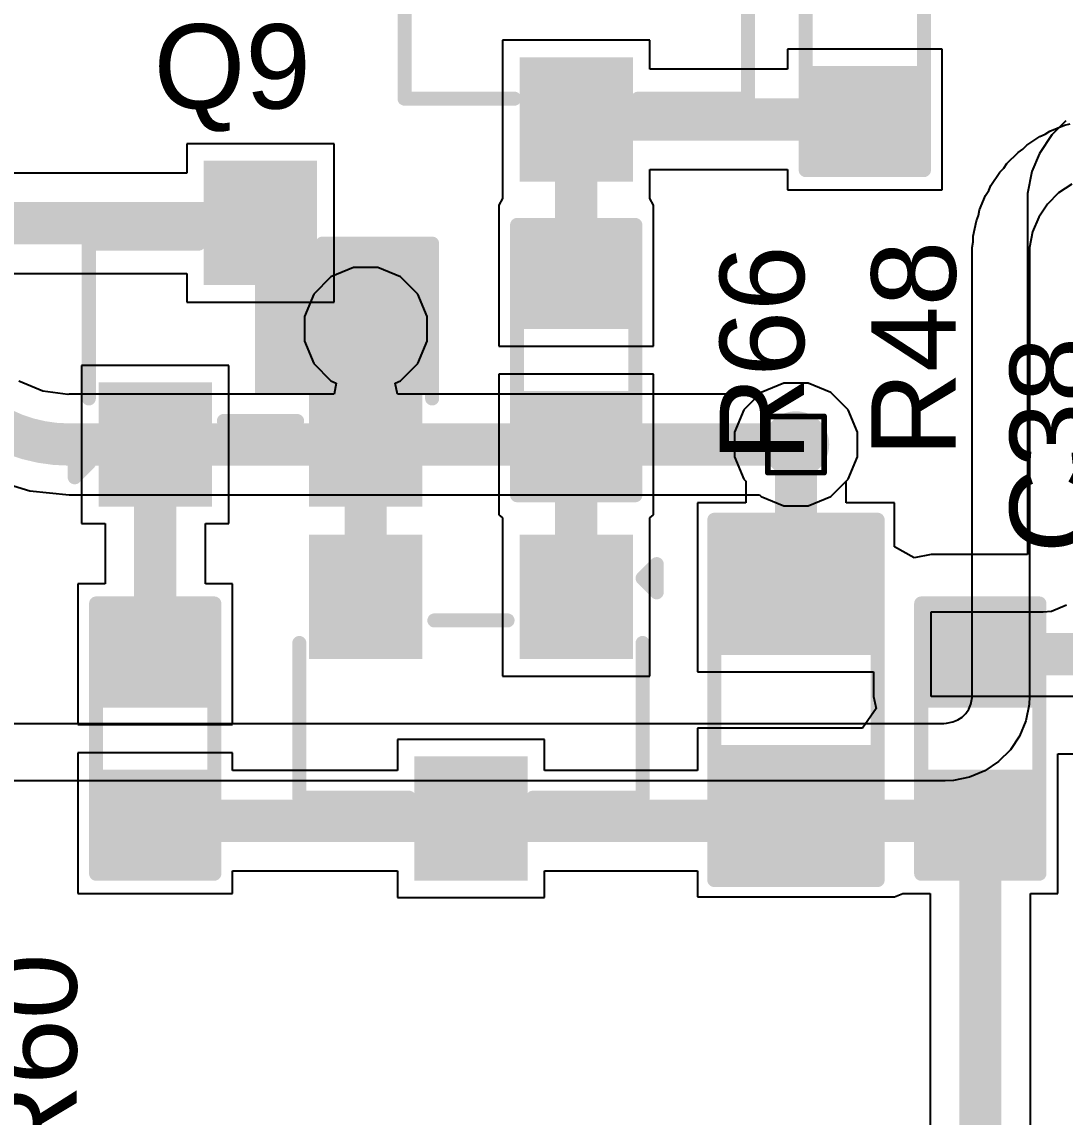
# Model space of a CAD drawing. Header units: inches. Extents: x -40 to 219, y 2 to 133.
# Drawn here: x 36.49 to 45.91, y 20.36 to 30.24 of the extents above; entities that cross this region are included whole.
import ezdxf

# ---------------------------------------------------------------- set-up
doc = ezdxf.new("R2010")
doc.units = ezdxf.units.IN
for name, color, linetype in [('Bottom Layer', 5, 'Continuous'), ('Drill Drawing', 1, 'Continuous'), ('Top Layer', 1, 'Continuous'), ('Top Overlay', 2, 'Continuous'), ('Top Paste', 8, 'Continuous'), ('Top Solder', 216, 'Continuous'), ('Via Holes', 16, 'Continuous')]:
    doc.layers.add(name, color=color, linetype=linetype)
doc.styles.add('Arial', font='', dxfattribs={"height": 0.2})
doc.styles.get('Arial').set_extended_font_data('Arial')

# ---------------------------------------------------------------- blocks, each defined once
blk = doc.blocks.new('RES_0805_52')
at = {"layer": 'Top Layer'}
for points in [[(-1.524, 0.635), (-0.508, 0.635), (-0.508, -0.635), (-1.524, -0.635)], [(0.508, 0.635), (1.524, 0.635), (1.524, -0.635), (0.508, -0.635)]]:
    blk.add_hatch(color=1, dxfattribs=at).paths.add_polyline_path(points)
at = {"layer": 'Top Paste'}
for points in [[(-1.524, 0.635), (-0.508, 0.635), (-0.508, -0.635), (-1.524, -0.635)], [(0.508, 0.635), (1.524, 0.635), (1.524, -0.635), (0.508, -0.635)]]:
    blk.add_hatch(color=8, dxfattribs=at).paths.add_polyline_path(points)
at = {"layer": 'Top Solder'}
for points in [[(-1.6256, 0.7366), (-0.4064, 0.7366), (-0.4064, -0.7366), (-1.6256, -0.7366)], [(0.4064, 0.7366), (1.6256, 0.7366), (1.6256, -0.7366), (0.4064, -0.7366)]]:
    blk.add_hatch(color=216, dxfattribs=at).paths.add_polyline_path(points)
at = {"layer": 'Top Overlay'}
for points in [[(1.6256, 0.7366, 0.127, 0.127, 0), (-1.6256, 0.7366, 0.127, 0.127, 0)], [(-1.6256, -0.7366, 0.127, 0.127, 0), (-1.6256, 0.7366, 0.127, 0.127, 0)], [(1.6256, -0.7366, 0.127, 0.127, 0), (1.6256, 0.7366, 0.127, 0.127, 0)], [(1.6256, -0.7366, 0.127, 0.127, 0), (-1.6256, -0.7366, 0.127, 0.127, 0)]]:
    blk.add_lwpolyline(points, format="xyseb", dxfattribs=at)
for points in [[(-1.6574, 0.7366, 0.0635, 0.0635, 1), (-1.5938, 0.7366, 0.0635, 0.0635, 1)], [(-1.6574, 0.7366, 0.0635, 0.0635, 1), (-1.5938, 0.7366, 0.0635, 0.0635, 1)], [(1.5939, 0.7366, 0.0635, 0.0635, 1), (1.6574, 0.7366, 0.0635, 0.0635, 1)], [(1.5939, 0.7366, 0.0635, 0.0635, 1), (1.6574, 0.7366, 0.0635, 0.0635, 1)], [(-1.6574, -0.7366, 0.0635, 0.0635, 1), (-1.5938, -0.7366, 0.0635, 0.0635, 1)], [(-1.6574, -0.7366, 0.0635, 0.0635, 1), (-1.5938, -0.7366, 0.0635, 0.0635, 1)], [(1.5939, -0.7366, 0.0635, 0.0635, 1), (1.6574, -0.7366, 0.0635, 0.0635, 1)], [(1.5939, -0.7366, 0.0635, 0.0635, 1), (1.6574, -0.7366, 0.0635, 0.0635, 1)]]:
    blk.add_lwpolyline(points, format="xyseb", close=True, dxfattribs=at)
blk = doc.blocks.new('R___0603_58')
at = {"layer": 'Top Layer'}
for points in [[(-0.381, 0.4445), (-0.381, -0.4445), (-1.143, -0.4445), (-1.143, 0.4445)], [(1.143, 0.4445), (1.143, -0.4445), (0.381, -0.4445), (0.381, 0.4445)]]:
    blk.add_hatch(color=1, dxfattribs=at).paths.add_polyline_path(points)
at = {"layer": 'Top Paste'}
for points in [[(-0.381, 0.4445), (-0.381, -0.4445), (-1.143, -0.4445), (-1.143, 0.4445)], [(1.143, 0.4445), (1.143, -0.4445), (0.381, -0.4445), (0.381, 0.4445)]]:
    blk.add_hatch(color=8, dxfattribs=at).paths.add_polyline_path(points)
at = {"layer": 'Top Solder'}
for points in [[(-0.2794, 0.5461), (-0.2794, -0.5461), (-1.2446, -0.5461), (-1.2446, 0.5461)], [(1.2446, 0.5461), (1.2446, -0.5461), (0.2794, -0.5461), (0.2794, 0.5461)]]:
    blk.add_hatch(color=216, dxfattribs=at).paths.add_polyline_path(points)
at = {"layer": 'Top Overlay'}
for points in [[(1.2192, 0.5334, 0.127, 0.127, 0), (-1.2192, 0.5334, 0.127, 0.127, 0)], [(-1.2192, -0.5334, 0.127, 0.127, 0), (-1.2192, 0.5334, 0.127, 0.127, 0)], [(1.2192, -0.5334, 0.127, 0.127, 0), (1.2192, 0.5334, 0.127, 0.127, 0)], [(1.2192, -0.5334, 0.127, 0.127, 0), (-1.2192, -0.5334, 0.127, 0.127, 0)]]:
    blk.add_lwpolyline(points, format="xyseb", dxfattribs=at)
for points in [[(-1.25095, 0.5334, 0.0635, 0.0635, 1), (-1.18745, 0.5334, 0.0635, 0.0635, 1)], [(-1.25095, 0.5334, 0.0635, 0.0635, 1), (-1.18745, 0.5334, 0.0635, 0.0635, 1)], [(1.18745, 0.5334, 0.0635, 0.0635, 1), (1.25095, 0.5334, 0.0635, 0.0635, 1)], [(1.18745, 0.5334, 0.0635, 0.0635, 1), (1.25095, 0.5334, 0.0635, 0.0635, 1)], [(-1.25095, -0.5334, 0.0635, 0.0635, 1), (-1.18745, -0.5334, 0.0635, 0.0635, 1)], [(-1.25095, -0.5334, 0.0635, 0.0635, 1), (-1.18745, -0.5334, 0.0635, 0.0635, 1)], [(1.18745, -0.5334, 0.0635, 0.0635, 1), (1.25095, -0.5334, 0.0635, 0.0635, 1)], [(1.18745, -0.5334, 0.0635, 0.0635, 1), (1.25095, -0.5334, 0.0635, 0.0635, 1)]]:
    blk.add_lwpolyline(points, format="xyseb", close=True, dxfattribs=at)
blk = doc.blocks.new('R___0603_60')
at = {"layer": 'Top Layer'}
for points in [[(-0.381, 0.4445), (-0.381, -0.4445), (-1.143, -0.4445), (-1.143, 0.4445)], [(1.143, 0.4445), (1.143, -0.4445), (0.381, -0.4445), (0.381, 0.4445)]]:
    blk.add_hatch(color=1, dxfattribs=at).paths.add_polyline_path(points)
at = {"layer": 'Top Paste'}
for points in [[(-0.381, 0.4445), (-0.381, -0.4445), (-1.143, -0.4445), (-1.143, 0.4445)], [(1.143, 0.4445), (1.143, -0.4445), (0.381, -0.4445), (0.381, 0.4445)]]:
    blk.add_hatch(color=8, dxfattribs=at).paths.add_polyline_path(points)
at = {"layer": 'Top Solder'}
for points in [[(-0.2794, 0.5461), (-0.2794, -0.5461), (-1.2446, -0.5461), (-1.2446, 0.5461)], [(1.2446, 0.5461), (1.2446, -0.5461), (0.2794, -0.5461), (0.2794, 0.5461)]]:
    blk.add_hatch(color=216, dxfattribs=at).paths.add_polyline_path(points)
at = {"layer": 'Top Overlay'}
for points in [[(-1.2192, 0.5334, 0.127, 0.127, 0), (1.2192, 0.5334, 0.127, 0.127, 0)], [(-1.2192, 0.5334, 0.127, 0.127, 0), (-1.2192, -0.5334, 0.127, 0.127, 0)], [(1.2192, 0.5334, 0.127, 0.127, 0), (1.2192, -0.5334, 0.127, 0.127, 0)], [(-1.2192, -0.5334, 0.127, 0.127, 0), (1.2192, -0.5334, 0.127, 0.127, 0)]]:
    blk.add_lwpolyline(points, format="xyseb", dxfattribs=at)
for points in [[(-1.25095, 0.5334, 0.0635, 0.0635, 1), (-1.18745, 0.5334, 0.0635, 0.0635, 1)], [(-1.25095, 0.5334, 0.0635, 0.0635, 1), (-1.18745, 0.5334, 0.0635, 0.0635, 1)], [(1.18745, 0.5334, 0.0635, 0.0635, 1), (1.25095, 0.5334, 0.0635, 0.0635, 1)], [(1.18745, 0.5334, 0.0635, 0.0635, 1), (1.25095, 0.5334, 0.0635, 0.0635, 1)], [(-1.25095, -0.5334, 0.0635, 0.0635, 1), (-1.18745, -0.5334, 0.0635, 0.0635, 1)], [(-1.25095, -0.5334, 0.0635, 0.0635, 1), (-1.18745, -0.5334, 0.0635, 0.0635, 1)], [(1.18745, -0.5334, 0.0635, 0.0635, 1), (1.25095, -0.5334, 0.0635, 0.0635, 1)], [(1.18745, -0.5334, 0.0635, 0.0635, 1), (1.25095, -0.5334, 0.0635, 0.0635, 1)]]:
    blk.add_lwpolyline(points, format="xyseb", close=True, dxfattribs=at)
blk = doc.blocks.new('R___0603_67')
at = {"layer": 'Top Layer'}
for points in [[(-0.381, 0.4445), (-0.381, -0.4445), (-1.143, -0.4445), (-1.143, 0.4445)], [(1.143, 0.4445), (1.143, -0.4445), (0.381, -0.4445), (0.381, 0.4445)]]:
    blk.add_hatch(color=1, dxfattribs=at).paths.add_polyline_path(points)
at = {"layer": 'Top Paste'}
for points in [[(-0.381, 0.4445), (-0.381, -0.4445), (-1.143, -0.4445), (-1.143, 0.4445)], [(1.143, 0.4445), (1.143, -0.4445), (0.381, -0.4445), (0.381, 0.4445)]]:
    blk.add_hatch(color=8, dxfattribs=at).paths.add_polyline_path(points)
at = {"layer": 'Top Solder'}
for points in [[(-0.2794, 0.5461), (-0.2794, -0.5461), (-1.2446, -0.5461), (-1.2446, 0.5461)], [(1.2446, 0.5461), (1.2446, -0.5461), (0.2794, -0.5461), (0.2794, 0.5461)]]:
    blk.add_hatch(color=216, dxfattribs=at).paths.add_polyline_path(points)
at = {"layer": 'Top Overlay'}
for points in [[(1.2192, 0.5334, 0.127, 0.127, 0), (-1.2192, 0.5334, 0.127, 0.127, 0)], [(-1.2192, -0.5334, 0.127, 0.127, 0), (-1.2192, 0.5334, 0.127, 0.127, 0)], [(1.2192, -0.5334, 0.127, 0.127, 0), (1.2192, 0.5334, 0.127, 0.127, 0)], [(1.2192, -0.5334, 0.127, 0.127, 0), (-1.2192, -0.5334, 0.127, 0.127, 0)]]:
    blk.add_lwpolyline(points, format="xyseb", dxfattribs=at)
for points in [[(-1.25095, 0.5334, 0.0635, 0.0635, 1), (-1.18745, 0.5334, 0.0635, 0.0635, 1)], [(-1.25095, 0.5334, 0.0635, 0.0635, 1), (-1.18745, 0.5334, 0.0635, 0.0635, 1)], [(1.18745, 0.5334, 0.0635, 0.0635, 1), (1.25095, 0.5334, 0.0635, 0.0635, 1)], [(1.18745, 0.5334, 0.0635, 0.0635, 1), (1.25095, 0.5334, 0.0635, 0.0635, 1)], [(-1.25095, -0.5334, 0.0635, 0.0635, 1), (-1.18745, -0.5334, 0.0635, 0.0635, 1)], [(-1.25095, -0.5334, 0.0635, 0.0635, 1), (-1.18745, -0.5334, 0.0635, 0.0635, 1)], [(1.18745, -0.5334, 0.0635, 0.0635, 1), (1.25095, -0.5334, 0.0635, 0.0635, 1)], [(1.18745, -0.5334, 0.0635, 0.0635, 1), (1.25095, -0.5334, 0.0635, 0.0635, 1)]]:
    blk.add_lwpolyline(points, format="xyseb", close=True, dxfattribs=at)
blk = doc.blocks.new('R___0603_70')
at = {"layer": 'Top Layer'}
for points in [[(-0.381, 0.4445), (-0.381, -0.4445), (-1.143, -0.4445), (-1.143, 0.4445)], [(1.143, 0.4445), (1.143, -0.4445), (0.381, -0.4445), (0.381, 0.4445)]]:
    blk.add_hatch(color=1, dxfattribs=at).paths.add_polyline_path(points)
at = {"layer": 'Top Paste'}
for points in [[(-0.381, 0.4445), (-0.381, -0.4445), (-1.143, -0.4445), (-1.143, 0.4445)], [(1.143, 0.4445), (1.143, -0.4445), (0.381, -0.4445), (0.381, 0.4445)]]:
    blk.add_hatch(color=8, dxfattribs=at).paths.add_polyline_path(points)
at = {"layer": 'Top Solder'}
for points in [[(-0.2794, 0.5461), (-0.2794, -0.5461), (-1.2446, -0.5461), (-1.2446, 0.5461)], [(1.2446, 0.5461), (1.2446, -0.5461), (0.2794, -0.5461), (0.2794, 0.5461)]]:
    blk.add_hatch(color=216, dxfattribs=at).paths.add_polyline_path(points)
at = {"layer": 'Top Overlay'}
for points in [[(1.2192, 0.5334, 0.127, 0.127, 0), (-1.2192, 0.5334, 0.127, 0.127, 0)], [(-1.2192, -0.5334, 0.127, 0.127, 0), (-1.2192, 0.5334, 0.127, 0.127, 0)], [(1.2192, -0.5334, 0.127, 0.127, 0), (1.2192, 0.5334, 0.127, 0.127, 0)], [(1.2192, -0.5334, 0.127, 0.127, 0), (-1.2192, -0.5334, 0.127, 0.127, 0)]]:
    blk.add_lwpolyline(points, format="xyseb", dxfattribs=at)
for points in [[(-1.25095, 0.5334, 0.0635, 0.0635, 1), (-1.18745, 0.5334, 0.0635, 0.0635, 1)], [(-1.25095, 0.5334, 0.0635, 0.0635, 1), (-1.18745, 0.5334, 0.0635, 0.0635, 1)], [(1.18745, 0.5334, 0.0635, 0.0635, 1), (1.25095, 0.5334, 0.0635, 0.0635, 1)], [(1.18745, 0.5334, 0.0635, 0.0635, 1), (1.25095, 0.5334, 0.0635, 0.0635, 1)], [(-1.25095, -0.5334, 0.0635, 0.0635, 1), (-1.18745, -0.5334, 0.0635, 0.0635, 1)], [(-1.25095, -0.5334, 0.0635, 0.0635, 1), (-1.18745, -0.5334, 0.0635, 0.0635, 1)], [(1.18745, -0.5334, 0.0635, 0.0635, 1), (1.25095, -0.5334, 0.0635, 0.0635, 1)], [(1.18745, -0.5334, 0.0635, 0.0635, 1), (1.25095, -0.5334, 0.0635, 0.0635, 1)]]:
    blk.add_lwpolyline(points, format="xyseb", close=True, dxfattribs=at)
blk = doc.blocks.new('SOT_23_127')
at = {"layer": 'Top Layer'}
for points in [[(-0.41, 1.46), (0.41, 1.46), (0.41, 0.54), (-0.41, 0.54)], [(-1.36, -0.54), (-0.54, -0.54), (-0.54, -1.46), (-1.36, -1.46)], [(0.54, -0.54), (1.36, -0.54), (1.36, -1.46), (0.54, -1.46)]]:
    blk.add_hatch(color=1, dxfattribs=at).paths.add_polyline_path(points)
at = {"layer": 'Top Paste'}
for points in [[(-0.41, 1.46), (0.41, 1.46), (0.41, 0.54), (-0.41, 0.54)], [(-1.36, -0.54), (-0.54, -0.54), (-0.54, -1.46), (-1.36, -1.46)], [(0.54, -0.54), (1.36, -0.54), (1.36, -1.46), (0.54, -1.46)]]:
    blk.add_hatch(color=8, dxfattribs=at).paths.add_polyline_path(points)
at = {"layer": 'Top Solder'}
for points in [[(-0.5116, 1.5616), (0.5116, 1.5616), (0.5116, 0.4384), (-0.5116, 0.4384)], [(-1.4616, -0.4384), (-0.4384, -0.4384), (-0.4384, -1.5616), (-1.4616, -1.5616)], [(0.4384, -0.4384), (1.4616, -0.4384), (1.4616, -1.5616), (0.4384, -1.5616)]]:
    blk.add_hatch(color=216, dxfattribs=at).paths.add_polyline_path(points)
at = {"layer": 'Top Overlay'}
for points in [[(-1.5494, 0.8128, 0.127, 0.127, 0), (-1.5494, -0.5842, 0.127, 0.127, 0)], [(-1.5494, 0.8128, 0.127, 0.127, 0), (-0.5588, 0.8128, 0.127, 0.127, 0)], [(0.5588, 0.8128, 0.127, 0.127, 0), (1.5494, 0.8128, 0.127, 0.127, 0)], [(1.5494, -0.5842, 0.127, 0.127, 0), (1.5494, 0.8128, 0.127, 0.127, 0)], [(-0.3302, -0.7874, 0.127, 0.127, 0), (0.3302, -0.7874, 0.127, 0.127, 0)], [(-1.6764, -1.0414, 0.127, 0.127, 0), (-1.5494, -1.1684, 0.127, 0.127, 0)], [(-1.6764, -1.2954, 0.127, 0.127, 0), (-1.6764, -1.0414, 0.127, 0.127, 0)], [(-1.6764, -1.2954, 0.127, 0.127, 0), (-1.5494, -1.1684, 0.127, 0.127, 0)]]:
    blk.add_lwpolyline(points, format="xyseb", dxfattribs=at)
for points in [[(-1.5812, 0.8128, 0.0635, 0.0635, 1), (-1.5177, 0.8128, 0.0635, 0.0635, 1)], [(-1.5812, 0.8128, 0.0635, 0.0635, 1), (-1.5177, 0.8128, 0.0635, 0.0635, 1)], [(-0.5905, 0.8128, 0.0635, 0.0635, 1), (-0.5271, 0.8128, 0.0635, 0.0635, 1)], [(0.5271, 0.8128, 0.0635, 0.0635, 1), (0.5905, 0.8128, 0.0635, 0.0635, 1)], [(1.5176, 0.8128, 0.0635, 0.0635, 1), (1.5812, 0.8128, 0.0635, 0.0635, 1)], [(1.5176, 0.8128, 0.0635, 0.0635, 1), (1.5812, 0.8128, 0.0635, 0.0635, 1)], [(-1.5812, -0.5842, 0.0635, 0.0635, 1), (-1.5176, -0.5842, 0.0635, 0.0635, 1)], [(1.5176, -0.5842, 0.0635, 0.0635, 1), (1.5811, -0.5842, 0.0635, 0.0635, 1)], [(-0.3619, -0.7874, 0.0635, 0.0635, 1), (-0.2984, -0.7874, 0.0635, 0.0635, 1)], [(0.2985, -0.7874, 0.0635, 0.0635, 1), (0.362, -0.7874, 0.0635, 0.0635, 1)], [(-1.7082, -1.0414, 0.0635, 0.0635, 1), (-1.6446, -1.0414, 0.0635, 0.0635, 1)], [(-1.7082, -1.0414, 0.0635, 0.0635, 1), (-1.6446, -1.0414, 0.0635, 0.0635, 1)], [(-1.5811, -1.1684, 0.0635, 0.0635, 1), (-1.5176, -1.1684, 0.0635, 0.0635, 1)], [(-1.5811, -1.1684, 0.0635, 0.0635, 1), (-1.5176, -1.1684, 0.0635, 0.0635, 1)], [(-1.7082, -1.2954, 0.0635, 0.0635, 1), (-1.6446, -1.2954, 0.0635, 0.0635, 1)], [(-1.7082, -1.2954, 0.0635, 0.0635, 1), (-1.6446, -1.2954, 0.0635, 0.0635, 1)]]:
    blk.add_lwpolyline(points, format="xyseb", close=True, dxfattribs=at)
blk = doc.blocks.new('SOT_23_129')
at = {"layer": 'Top Layer'}
for points in [[(-0.41, 1.46), (0.41, 1.46), (0.41, 0.54), (-0.41, 0.54)], [(-1.36, -0.54), (-0.54, -0.54), (-0.54, -1.46), (-1.36, -1.46)], [(0.54, -0.54), (1.36, -0.54), (1.36, -1.46), (0.54, -1.46)]]:
    blk.add_hatch(color=1, dxfattribs=at).paths.add_polyline_path(points)
at = {"layer": 'Top Paste'}
for points in [[(-0.41, 1.46), (0.41, 1.46), (0.41, 0.54), (-0.41, 0.54)], [(-1.36, -0.54), (-0.54, -0.54), (-0.54, -1.46), (-1.36, -1.46)], [(0.54, -0.54), (1.36, -0.54), (1.36, -1.46), (0.54, -1.46)]]:
    blk.add_hatch(color=8, dxfattribs=at).paths.add_polyline_path(points)
at = {"layer": 'Top Solder'}
for points in [[(-0.5116, 1.5616), (0.5116, 1.5616), (0.5116, 0.4384), (-0.5116, 0.4384)], [(-1.4616, -0.4384), (-0.4384, -0.4384), (-0.4384, -1.5616), (-1.4616, -1.5616)], [(0.4384, -0.4384), (1.4616, -0.4384), (1.4616, -1.5616), (0.4384, -1.5616)]]:
    blk.add_hatch(color=216, dxfattribs=at).paths.add_polyline_path(points)
at = {"layer": 'Top Overlay'}
for points in [[(-1.5494, -0.5842, 0.127, 0.127, 0), (-1.5494, 0.8128, 0.127, 0.127, 0)], [(-0.5588, 0.8128, 0.127, 0.127, 0), (-1.5494, 0.8128, 0.127, 0.127, 0)], [(1.5494, 0.8128, 0.127, 0.127, 0), (0.5588, 0.8128, 0.127, 0.127, 0)], [(1.5494, 0.8128, 0.127, 0.127, 0), (1.5494, -0.5842, 0.127, 0.127, 0)], [(0.3302, -0.7874, 0.127, 0.127, 0), (-0.3302, -0.7874, 0.127, 0.127, 0)], [(-1.5494, -1.1684, 0.127, 0.127, 0), (-1.6764, -1.0414, 0.127, 0.127, 0)], [(-1.6764, -1.0414, 0.127, 0.127, 0), (-1.6764, -1.2954, 0.127, 0.127, 0)], [(-1.5494, -1.1684, 0.127, 0.127, 0), (-1.6764, -1.2954, 0.127, 0.127, 0)]]:
    blk.add_lwpolyline(points, format="xyseb", dxfattribs=at)
for points in [[(-1.5812, 0.8128, 0.0635, 0.0635, 1), (-1.5177, 0.8128, 0.0635, 0.0635, 1)], [(-1.5812, 0.8128, 0.0635, 0.0635, 1), (-1.5177, 0.8128, 0.0635, 0.0635, 1)], [(-0.5905, 0.8128, 0.0635, 0.0635, 1), (-0.5271, 0.8128, 0.0635, 0.0635, 1)], [(0.5271, 0.8128, 0.0635, 0.0635, 1), (0.5905, 0.8128, 0.0635, 0.0635, 1)], [(1.5177, 0.8128, 0.0635, 0.0635, 1), (1.5812, 0.8128, 0.0635, 0.0635, 1)], [(1.5177, 0.8128, 0.0635, 0.0635, 1), (1.5812, 0.8128, 0.0635, 0.0635, 1)], [(-1.5812, -0.5842, 0.0635, 0.0635, 1), (-1.5176, -0.5842, 0.0635, 0.0635, 1)], [(1.5176, -0.5842, 0.0635, 0.0635, 1), (1.5812, -0.5842, 0.0635, 0.0635, 1)], [(-0.3619, -0.7874, 0.0635, 0.0635, 1), (-0.2984, -0.7874, 0.0635, 0.0635, 1)], [(0.2984, -0.7874, 0.0635, 0.0635, 1), (0.3619, -0.7874, 0.0635, 0.0635, 1)], [(-1.7082, -1.0414, 0.0635, 0.0635, 1), (-1.6446, -1.0414, 0.0635, 0.0635, 1)], [(-1.7082, -1.0414, 0.0635, 0.0635, 1), (-1.6446, -1.0414, 0.0635, 0.0635, 1)], [(-1.5812, -1.1684, 0.0635, 0.0635, 1), (-1.5176, -1.1684, 0.0635, 0.0635, 1)], [(-1.5812, -1.1684, 0.0635, 0.0635, 1), (-1.5176, -1.1684, 0.0635, 0.0635, 1)], [(-1.7082, -1.2954, 0.0635, 0.0635, 1), (-1.6446, -1.2954, 0.0635, 0.0635, 1)], [(-1.7082, -1.2954, 0.0635, 0.0635, 1), (-1.6446, -1.2954, 0.0635, 0.0635, 1)]]:
    blk.add_lwpolyline(points, format="xyseb", close=True, dxfattribs=at)
blk = doc.blocks.new('SOT_23_131')
at = {"layer": 'Top Layer'}
for points in [[(-0.41, 1.46), (0.41, 1.46), (0.41, 0.54), (-0.41, 0.54)], [(-1.36, -0.54), (-0.54, -0.54), (-0.54, -1.46), (-1.36, -1.46)], [(0.54, -0.54), (1.36, -0.54), (1.36, -1.46), (0.54, -1.46)]]:
    blk.add_hatch(color=1, dxfattribs=at).paths.add_polyline_path(points)
at = {"layer": 'Top Paste'}
for points in [[(-0.41, 1.46), (0.41, 1.46), (0.41, 0.54), (-0.41, 0.54)], [(-1.36, -0.54), (-0.54, -0.54), (-0.54, -1.46), (-1.36, -1.46)], [(0.54, -0.54), (1.36, -0.54), (1.36, -1.46), (0.54, -1.46)]]:
    blk.add_hatch(color=8, dxfattribs=at).paths.add_polyline_path(points)
at = {"layer": 'Top Solder'}
for points in [[(-0.5116, 1.5616), (0.5116, 1.5616), (0.5116, 0.4384), (-0.5116, 0.4384)], [(-1.4616, -0.4384), (-0.4384, -0.4384), (-0.4384, -1.5616), (-1.4616, -1.5616)], [(0.4384, -0.4384), (1.4616, -0.4384), (1.4616, -1.5616), (0.4384, -1.5616)]]:
    blk.add_hatch(color=216, dxfattribs=at).paths.add_polyline_path(points)
at = {"layer": 'Top Overlay'}
for points in [[(-1.5494, -0.5842, 0.127, 0.127, 0), (-1.5494, 0.8128, 0.127, 0.127, 0)], [(-0.5588, 0.8128, 0.127, 0.127, 0), (-1.5494, 0.8128, 0.127, 0.127, 0)], [(1.5494, 0.8128, 0.127, 0.127, 0), (0.5588, 0.8128, 0.127, 0.127, 0)], [(1.5494, 0.8128, 0.127, 0.127, 0), (1.5494, -0.5842, 0.127, 0.127, 0)], [(0.3302, -0.7874, 0.127, 0.127, 0), (-0.3302, -0.7874, 0.127, 0.127, 0)], [(-1.5494, -1.1684, 0.127, 0.127, 0), (-1.6764, -1.0414, 0.127, 0.127, 0)], [(-1.6764, -1.0414, 0.127, 0.127, 0), (-1.6764, -1.2954, 0.127, 0.127, 0)], [(-1.5494, -1.1684, 0.127, 0.127, 0), (-1.6764, -1.2954, 0.127, 0.127, 0)]]:
    blk.add_lwpolyline(points, format="xyseb", dxfattribs=at)
for points in [[(-1.5812, 0.8128, 0.0635, 0.0635, 1), (-1.5177, 0.8128, 0.0635, 0.0635, 1)], [(-1.5812, 0.8128, 0.0635, 0.0635, 1), (-1.5177, 0.8128, 0.0635, 0.0635, 1)], [(-0.5905, 0.8128, 0.0635, 0.0635, 1), (-0.5271, 0.8128, 0.0635, 0.0635, 1)], [(0.5271, 0.8128, 0.0635, 0.0635, 1), (0.5905, 0.8128, 0.0635, 0.0635, 1)], [(1.5177, 0.8128, 0.0635, 0.0635, 1), (1.5812, 0.8128, 0.0635, 0.0635, 1)], [(1.5177, 0.8128, 0.0635, 0.0635, 1), (1.5812, 0.8128, 0.0635, 0.0635, 1)], [(-1.5812, -0.5842, 0.0635, 0.0635, 1), (-1.5176, -0.5842, 0.0635, 0.0635, 1)], [(1.5176, -0.5842, 0.0635, 0.0635, 1), (1.5812, -0.5842, 0.0635, 0.0635, 1)], [(-0.3619, -0.7874, 0.0635, 0.0635, 1), (-0.2984, -0.7874, 0.0635, 0.0635, 1)], [(0.2984, -0.7874, 0.0635, 0.0635, 1), (0.3619, -0.7874, 0.0635, 0.0635, 1)], [(-1.7082, -1.0414, 0.0635, 0.0635, 1), (-1.6446, -1.0414, 0.0635, 0.0635, 1)], [(-1.7082, -1.0414, 0.0635, 0.0635, 1), (-1.6446, -1.0414, 0.0635, 0.0635, 1)], [(-1.5812, -1.1684, 0.0635, 0.0635, 1), (-1.5176, -1.1684, 0.0635, 0.0635, 1)], [(-1.5812, -1.1684, 0.0635, 0.0635, 1), (-1.5176, -1.1684, 0.0635, 0.0635, 1)], [(-1.7082, -1.2954, 0.0635, 0.0635, 1), (-1.6446, -1.2954, 0.0635, 0.0635, 1)], [(-1.7082, -1.2954, 0.0635, 0.0635, 1), (-1.6446, -1.2954, 0.0635, 0.0635, 1)]]:
    blk.add_lwpolyline(points, format="xyseb", close=True, dxfattribs=at)

msp = doc.modelspace()

# ---------------------------------------------------------------- hatches: boundary and pattern name
at = {"layer": 'Bottom Layer'}
msp.add_hatch(color=5, dxfattribs=at).paths.add_polyline_path([(38.5969, 26.8772), (40.1974, 26.8772), (40.1974, 28.208), (38.5969, 28.208)])
h = msp.add_hatch(color=5, dxfattribs=at)
edge = h.paths.add_edge_path()
edge.add_arc((43.4812, 26.4289), 0.3, 0, 360)
at = {"layer": 'Top Layer'}
h = msp.add_hatch(color=1, dxfattribs=at)
edge = h.paths.add_edge_path()
edge.add_arc((43.4812, 26.4289), 0.3, 0, 360)
at = {"layer": 'Via Holes'}
h = msp.add_hatch(color=7, dxfattribs=at)
edge = h.paths.add_edge_path()
edge.add_arc((43.4812, 26.4289), 0.15, 0, 360)

# ---------------------------------------------------------------- linework, layer by layer
at = {"layer": 'Bottom Layer'}
for p, q in [((45.7305, 29.229), (45.7729, 29.2573)), ((45.7729, 29.2573), (45.905, 29.312)), ((45.905, 29.312), (45.955, 29.322)), ((45.5646, 29.1301), (45.6834, 29.2095)), ((45.6834, 29.2095), (45.7305, 29.229)), ((45.385, 28.9646), (45.4861, 29.0657)), ((45.4861, 29.0657), (45.5285, 29.094)), ((45.5285, 29.094), (45.5646, 29.1301)), ((45.3567, 28.9222), (45.385, 28.9646)), ((45.2412, 28.7673), (45.3206, 28.8861)), ((45.3206, 28.8861), (45.3567, 28.9222)), ((45.2217, 28.7202), (45.2412, 28.7673)), ((45.9711, 28.7788), (45.8523, 28.6994)), ((45.1386, 28.5457), (45.1933, 28.6777)), ((45.1933, 28.6777), (45.2217, 28.7202)), ((45.8523, 28.6994), (45.7513, 28.5984)), ((45.7513, 28.5984), (45.6719, 28.4795)), ((45.1092, 28.4485), (45.1287, 28.4957)), ((45.1287, 28.4957), (45.1386, 28.5457)), ((45.6719, 28.4795), (45.6172, 28.3475)), ((45.0813, 28.3084), (45.1092, 28.4485)), ((45.0813, 28.2573), (45.0813, 28.3084)), ((45.6172, 28.3475), (45.5893, 28.2073)), ((45.0713, 28.2073), (45.0813, 28.2573)), ((45.0713, 24.1687), (45.0713, 28.2073)), ((45.5893, 28.2073), (45.5893, 24.156)), ((39.4874, 28.0272), (39.2838, 27.9429)), ((39.7078, 28.0272), (39.4874, 28.0272)), ((39.9114, 27.9429), (39.7078, 28.0272)), ((39.2838, 27.9429), (39.128, 27.787)), ((40.0673, 27.787), (39.9114, 27.9429)), ((39.128, 27.787), (39.0436, 27.5834)), ((40.1516, 27.5834), (40.0673, 27.787)), ((39.0436, 27.5834), (39.0436, 27.363)), ((40.1516, 27.363), (40.1516, 27.5834)), ((39.0436, 27.363), (39.128, 27.1594)), ((40.0673, 27.1594), (40.1516, 27.363)), ((39.128, 27.1594), (39.2838, 27.0035)), ((39.9114, 27.0035), (40.0673, 27.1594)), ((36.6845, 26.9093), (36.4653, 27)), ((39.2838, 27.0035), (39.3318, 26.9837)), ((39.3318, 26.9837), (39.3116, 26.8821)), ((39.8635, 26.9837), (39.9114, 27.0035)), ((39.8837, 26.8821), (39.8635, 26.9837)), ((43.371, 26.9829), (43.1674, 26.8985)), ((43.5914, 26.9829), (43.371, 26.9829)), ((43.795, 26.8985), (43.5914, 26.9829)), ((36.9082, 26.8798), (36.6845, 26.9093)), ((43.1674, 26.8985), (43.151, 26.8821)), ((43.9509, 26.7427), (43.795, 26.8985)), ((36.9197, 26.8821), (36.9082, 26.8798)), ((39.3116, 26.8821), (36.9197, 26.8821)), ((43.151, 26.8821), (39.8837, 26.8821)), ((44.0352, 26.5391), (43.9509, 26.7427)), ((44.0352, 26.3187), (44.0352, 26.5391)), ((43.9509, 26.1151), (44.0352, 26.3187)), ((36.2265, 26.1135), (36.5663, 26.0105)), ((43.795, 25.9592), (43.9509, 26.1151)), ((36.5663, 26.0105), (36.9197, 25.9756)), ((36.9197, 25.9756), (36.9197, 25.9757)), ((36.9197, 25.9757), (43.151, 25.9757)), ((43.151, 25.9757), (43.1674, 25.9592)), ((43.1674, 25.9592), (43.371, 25.8749)), ((43.5914, 25.8749), (43.795, 25.9592)), ((43.371, 25.8749), (43.5914, 25.8749)), ((45.0584, 24.0859), (45.0702, 24.1449)), ((45.0702, 24.1449), (45.0713, 24.1687)), ((45.5893, 24.156), (45.5856, 24.0813)), ((45.014, 24.0028), (45.0403, 24.0421)), ((45.0403, 24.0421), (45.0584, 24.0859)), ((45.5856, 24.0813), (45.5565, 23.9348)), ((44.8384, 23.9131), (44.8974, 23.9249)), ((44.8974, 23.9249), (44.9411, 23.943)), ((44.9411, 23.943), (44.9805, 23.9693)), ((44.9805, 23.9693), (45.014, 24.0028)), ((45.5565, 23.9348), (45.4993, 23.7968)), ((35.872, 23.912), (44.8146, 23.912)), ((44.8146, 23.912), (44.8384, 23.9131)), ((45.4993, 23.7968), (45.4163, 23.6726)), ((45.4163, 23.6726), (45.3107, 23.567)), ((45.3107, 23.567), (45.1865, 23.484)), ((45.0485, 23.4268), (44.902, 23.3977)), ((45.1865, 23.484), (45.0485, 23.4268)), ((44.8273, 23.394), (35.872, 23.394)), ((44.902, 23.3977), (44.8273, 23.394))]:
    msp.add_line(p, q, dxfattribs=at)
for points in [[(36.9197, 26.4289, 0.381, 0.381, -0.414214), (35.5615, 27.787, 0.381, 0.381, 0)], [(36.9197, 26.4289, 0.381, 0.381, 0), (43.4812, 26.4289, 0.381, 0.381, 0)]]:
    msp.add_lwpolyline(points, format="xyseb", dxfattribs=at)
for points in [[(36.8244, 26.4289, 0.1905, 0.1905, 1), (37.0149, 26.4289, 0.1905, 0.1905, 1)], [(36.8244, 26.4289, 0.1905, 0.1905, 1), (37.0149, 26.4289, 0.1905, 0.1905, 1)], [(43.386, 26.4289, 0.1905, 0.1905, 1), (43.5765, 26.4289, 0.1905, 0.1905, 1)]]:
    msp.add_lwpolyline(points, format="xyseb", close=True, dxfattribs=at)
at = {"layer": 'Drill Drawing'}
for points in [[(43.2272, 26.6829, 0.0508, 0.0508, 0), (43.7352, 26.6829, 0.0508, 0.0508, 0)], [(43.2272, 26.1749, 0.0508, 0.0508, 0), (43.2272, 26.6829, 0.0508, 0.0508, 0)], [(43.7352, 26.1749, 0.0508, 0.0508, 0), (43.7352, 26.6829, 0.0508, 0.0508, 0)], [(43.2272, 26.1749, 0.0508, 0.0508, 0), (43.7352, 26.1749, 0.0508, 0.0508, 0)]]:
    msp.add_lwpolyline(points, format="xyseb", dxfattribs=at)
for points in [[(43.2145, 26.6829, 0.0254, 0.0254, 1), (43.2399, 26.6829, 0.0254, 0.0254, 1)], [(43.2145, 26.6829, 0.0254, 0.0254, 1), (43.2399, 26.6829, 0.0254, 0.0254, 1)], [(43.7225, 26.6829, 0.0254, 0.0254, 1), (43.7479, 26.6829, 0.0254, 0.0254, 1)], [(43.7225, 26.6829, 0.0254, 0.0254, 1), (43.7479, 26.6829, 0.0254, 0.0254, 1)], [(43.2145, 26.1749, 0.0254, 0.0254, 1), (43.2399, 26.1749, 0.0254, 0.0254, 1)], [(43.2145, 26.1749, 0.0254, 0.0254, 1), (43.2399, 26.1749, 0.0254, 0.0254, 1)], [(43.7225, 26.1749, 0.0254, 0.0254, 1), (43.7479, 26.1749, 0.0254, 0.0254, 1)], [(43.7225, 26.1749, 0.0254, 0.0254, 1), (43.7479, 26.1749, 0.0254, 0.0254, 1)]]:
    msp.add_lwpolyline(points, format="xyseb", close=True, dxfattribs=at)
at = {"layer": 'Top Layer'}
for p, q in [((42.1616, 30.077), (40.8336, 30.077)), ((40.8336, 30.077), (40.8336, 28.649)), ((42.1616, 29.8162), (42.1616, 30.077)), ((44.8011, 29.998), (43.4041, 29.998)), ((43.4041, 29.998), (43.4041, 29.8162)), ((44.8011, 28.728), (44.8011, 29.998)), ((43.4041, 29.8162), (42.1616, 29.8162)), ((45.9158, 29.3488), (45.7907, 29.2237)), ((45.7907, 29.2237), (45.6785, 29.0557)), ((39.3116, 29.1429), (37.9836, 29.1429)), ((37.9836, 29.1429), (37.9836, 28.8792)), ((39.3116, 27.7149), (39.3116, 29.1429)), ((45.6785, 29.0557), (45.6108, 28.8923)), ((37.9836, 28.8792), (36.4036, 28.8792)), ((42.1616, 28.649), (42.1616, 28.9098)), ((42.1616, 28.9098), (43.4041, 28.9098)), ((43.4041, 28.9098), (43.4041, 28.728)), ((45.6108, 28.8923), (45.5714, 28.6941)), ((43.4041, 28.728), (44.8011, 28.728)), ((45.5714, 28.6941), (45.5714, 25.4359)), ((40.8336, 28.649), (40.7991, 28.5879)), ((40.7991, 28.5879), (40.7991, 28.5879)), ((40.7991, 28.5879), (40.7991, 27.3179)), ((42.1961, 28.5879), (42.1616, 28.649)), ((42.1961, 27.3179), (42.1961, 28.5879)), ((42.1961, 28.5879), (42.1961, 28.5879)), ((36.4036, 27.9728), (37.9836, 27.9728)), ((37.9836, 27.9728), (37.9836, 27.7149)), ((37.9836, 27.7149), (39.3116, 27.7149)), ((40.7991, 27.3179), (42.1961, 27.3179)), ((38.3616, 27.1429), (37.0336, 27.1429)), ((37.0336, 27.1429), (37.0336, 25.7149)), ((38.3616, 25.7149), (38.3616, 27.1429)), ((42.1961, 27.0639), (40.7991, 27.0639)), ((40.7991, 27.0639), (40.7991, 25.7939)), ((42.1961, 25.7939), (42.1961, 27.0639)), ((43.371, 26.9829), (43.1674, 26.8985)), ((43.5914, 26.9829), (43.371, 26.9829)), ((43.795, 26.8985), (43.5914, 26.9829)), ((43.1674, 26.8985), (43.0116, 26.7427)), ((43.9509, 26.7427), (43.795, 26.8985)), ((43.0116, 26.7427), (42.9272, 26.5391)), ((44.0352, 26.5391), (43.9509, 26.7427)), ((42.9272, 26.5391), (42.9272, 26.3187)), ((44.0352, 26.3187), (44.0352, 26.5391)), ((42.9272, 26.3187), (43.0116, 26.1151)), ((43.9509, 26.1151), (44.0352, 26.3187)), ((43.0116, 26.1151), (43.028, 26.0986)), ((43.028, 26.0986), (43.028, 25.9021)), ((43.9344, 26.0986), (43.9509, 26.1151)), ((43.9344, 25.9021), (43.9344, 26.0986)), ((43.028, 25.9021), (42.5922, 25.9021)), ((42.5922, 25.9021), (42.5922, 24.3781)), ((44.3702, 25.9021), (43.9344, 25.9021)), ((44.3702, 25.506), (44.3702, 25.9021)), ((37.0336, 25.7149), (37.2444, 25.7149)), ((37.2444, 25.7149), (37.2444, 25.172)), ((38.1508, 25.172), (38.1508, 25.7149)), ((38.1508, 25.7149), (38.3616, 25.7149)), ((40.7991, 25.7939), (40.7991, 25.7939)), ((40.7991, 25.7939), (40.8336, 25.7679)), ((40.8336, 25.7679), (40.8336, 24.3399)), ((42.1616, 25.7679), (42.1961, 25.7939)), ((42.1616, 24.3399), (42.1616, 25.7679)), ((42.1961, 25.7939), (42.1961, 25.7939)), ((44.548, 25.4057), (44.3702, 25.506)), ((44.7003, 25.4359), (44.548, 25.4057)), ((45.5714, 25.4359), (44.7003, 25.4359)), ((37.2444, 25.172), (36.9991, 25.172)), ((36.9991, 25.172), (36.9991, 23.902)), ((38.3961, 25.172), (38.1508, 25.172)), ((38.3961, 23.902), (38.3961, 25.172)), ((44.7003, 24.156), (44.7003, 24.918)), ((44.7003, 24.918), (45.7128, 24.918)), ((45.7128, 24.918), (45.7862, 24.9252)), ((45.7862, 24.9252), (45.922, 24.9815)), ((40.8336, 24.3399), (42.1616, 24.3399)), ((42.5922, 24.3781), (44.1823, 24.3781)), ((44.1823, 24.3781), (44.1823, 24.156)), ((44.1823, 24.156), (44.2038, 24.0479)), ((49.6323, 24.156), (44.7003, 24.156)), ((44.2038, 24.0479), (44.0828, 23.8701)), ((36.9991, 23.902), (38.3961, 23.902)), ((44.0828, 23.8701), (42.5922, 23.8701)), ((42.5922, 23.8701), (42.5922, 23.4867)), ((41.2116, 23.7679), (39.8836, 23.7679)), ((39.8836, 23.7679), (39.8836, 23.4867)), ((41.2116, 23.4867), (41.2116, 23.7679)), ((38.3961, 23.648), (36.9991, 23.648)), ((36.9991, 23.648), (36.9991, 22.378)), ((38.3961, 23.4867), (38.3961, 23.648)), ((45.8433, 22.378), (45.8433, 23.638)), ((45.8433, 23.638), (47.2575, 23.638)), ((39.8836, 23.4867), (38.3961, 23.4867)), ((42.5922, 23.4867), (41.2116, 23.4867)), ((38.3961, 22.378), (38.3961, 22.5802)), ((38.3961, 22.5802), (39.8836, 22.5802)), ((39.8836, 22.5802), (39.8836, 22.3399)), ((41.2116, 22.3399), (41.2116, 22.5802)), ((41.2116, 22.5802), (42.5922, 22.5802)), ((42.5922, 22.5802), (42.5922, 22.3461)), ((36.9991, 22.378), (38.3961, 22.378)), ((39.8836, 22.3399), (41.2116, 22.3399)), ((42.5922, 22.3461), (44.2817, 22.3461)), ((44.2817, 22.3461), (44.3702, 22.3461)), ((44.3702, 22.3461), (44.4463, 22.378)), ((44.3702, 22.3461), (44.3702, 22.3461)), ((44.4463, 22.378), (44.4463, 22.378)), ((44.4463, 22.378), (44.6916, 22.378)), ((44.6916, 22.378), (44.6916, 11.9886)), ((45.598, 11.9886), (45.598, 22.378)), ((45.598, 22.378), (45.8433, 22.378))]:
    msp.add_line(p, q, dxfattribs=at)
for points in [[(41.4976, 27.9529, 0.381, 0.381, 0), (41.4976, 29.363, 0.381, 0.381, 0)], [(41.4976, 29.363, 0.381, 0.381, 0), (44.1026, 29.363, 0.381, 0.381, 0)], [(35.7925, 28.426, 0.381, 0.381, 0), (38.6448, 28.426, 0.381, 0.381, 0)], [(38.6448, 28.426, 0.381, 0.381, 0), (38.6476, 28.4289, 0.381, 0.381, 0)], [(37.6976, 24.537, 0.381, 0.381, 0), (37.6976, 26.4289, 0.381, 0.381, 0)], [(39.5976, 25.0539, 0.381, 0.381, 0), (39.5976, 26.4289, 0.381, 0.381, 0)], [(41.4976, 25.0539, 0.381, 0.381, 0), (41.4976, 26.4289, 0.381, 0.381, 0)], [(43.4812, 25.1401, 0.381, 0.381, 0), (43.4812, 26.4289, 0.381, 0.381, 0)], [(45.1448, 24.537, 0.381, 0.381, 0), (45.1449, 24.5369, 0.381, 0.381, 0)], [(45.1449, 24.5369, 0.381, 0.381, 0), (47.9559, 24.5369, 0.381, 0.381, 0)], [(37.6976, 23.0334, 0.381, 0.381, 0), (43.4812, 23.0334, 0.381, 0.381, 0)], [(43.4812, 23.0334, 0.381, 0.381, 0), (45.1243, 23.0334, 0.381, 0.381, 0)], [(45.1243, 23.0334, 0.381, 0.381, 0), (45.1448, 23.013, 0.381, 0.381, 0)], [(45.1448, 10.3373, 0.381, 0.381, 0), (45.1448, 23.013, 0.381, 0.381, 0)]]:
    msp.add_lwpolyline(points, format="xyseb", dxfattribs=at)
for points in [[(41.4024, 29.363, 0.1905, 0.1905, 1), (41.5929, 29.363, 0.1905, 0.1905, 1)], [(41.4024, 29.363, 0.1905, 0.1905, 1), (41.5929, 29.363, 0.1905, 0.1905, 1)], [(44.0074, 29.363, 0.1905, 0.1905, 1), (44.1979, 29.363, 0.1905, 0.1905, 1)], [(38.5495, 28.426, 0.1905, 0.1905, 1), (38.74, 28.426, 0.1905, 0.1905, 1)], [(38.5495, 28.426, 0.1905, 0.1905, 1), (38.74, 28.426, 0.1905, 0.1905, 1)], [(38.5524, 28.4289, 0.1905, 0.1905, 1), (38.7429, 28.4289, 0.1905, 0.1905, 1)], [(41.4024, 27.9529, 0.1905, 0.1905, 1), (41.5929, 27.9529, 0.1905, 0.1905, 1)], [(37.6024, 26.4289, 0.1905, 0.1905, 1), (37.7929, 26.4289, 0.1905, 0.1905, 1)], [(39.5024, 26.4289, 0.1905, 0.1905, 1), (39.6929, 26.4289, 0.1905, 0.1905, 1)], [(41.4024, 26.4289, 0.1905, 0.1905, 1), (41.5929, 26.4289, 0.1905, 0.1905, 1)], [(43.386, 26.4289, 0.1905, 0.1905, 1), (43.5765, 26.4289, 0.1905, 0.1905, 1)], [(43.386, 25.1401, 0.1905, 0.1905, 1), (43.5765, 25.1401, 0.1905, 0.1905, 1)], [(39.5024, 25.0539, 0.1905, 0.1905, 1), (39.6929, 25.0539, 0.1905, 0.1905, 1)], [(41.4024, 25.0539, 0.1905, 0.1905, 1), (41.5929, 25.0539, 0.1905, 0.1905, 1)], [(37.6024, 24.537, 0.1905, 0.1905, 1), (37.7929, 24.537, 0.1905, 0.1905, 1)], [(45.0495, 24.537, 0.1905, 0.1905, 1), (45.24, 24.537, 0.1905, 0.1905, 1)], [(45.0496, 24.5369, 0.1905, 0.1905, 1), (45.2401, 24.5369, 0.1905, 0.1905, 1)], [(45.0496, 24.5369, 0.1905, 0.1905, 1), (45.2401, 24.5369, 0.1905, 0.1905, 1)], [(37.6024, 23.0334, 0.1905, 0.1905, 1), (37.7929, 23.0334, 0.1905, 0.1905, 1)], [(43.386, 23.0334, 0.1905, 0.1905, 1), (43.5765, 23.0334, 0.1905, 0.1905, 1)], [(43.386, 23.0334, 0.1905, 0.1905, 1), (43.5765, 23.0334, 0.1905, 0.1905, 1)], [(45.0291, 23.0334, 0.1905, 0.1905, 1), (45.2196, 23.0334, 0.1905, 0.1905, 1)], [(45.0291, 23.0334, 0.1905, 0.1905, 1), (45.2196, 23.0334, 0.1905, 0.1905, 1)], [(45.0495, 23.013, 0.1905, 0.1905, 1), (45.24, 23.013, 0.1905, 0.1905, 1)], [(45.0495, 23.013, 0.1905, 0.1905, 1), (45.24, 23.013, 0.1905, 0.1905, 1)]]:
    msp.add_lwpolyline(points, format="xyseb", close=True, dxfattribs=at)

# ---------------------------------------------------------------- block references
for name, p, rotation in [('SOT_23_129', (41.4976, 30.363), 180), ('R___0603_67', (44.1026, 30.125), 270), ('R___0603_60', (41.4976, 27.1909), 90), ('RES_0805_52', (43.4812, 24.1241), 270), ('SOT_23_131', (40.5476, 24.0539), 180), ('R___0603_58', (37.6976, 23.775), 270), ('R___0603_70', (45.1448, 23.775), 270)]:
    msp.add_blockref(name, p, dxfattribs=dict(rotation=rotation))
msp.add_blockref('SOT_23_127', (38.6476, 27.4289))

# ---------------------------------------------------------------- texts
at = {"layer": 'Top Overlay', "style": 'Arial'}
msp.add_text('Q9', height=0.762, dxfattribs=at).set_placement((37.6826, 29.4606))
for s, p in [('R66', (43.5549, 26.2739)), ('R48', (44.9236, 26.3152)), ('C38', (46.173, 25.4475)), ('R60', (36.9892, 19.8824))]:
    msp.add_text(s, height=0.762, rotation=90, dxfattribs=at).set_placement(p)

doc.saveas('drawing.dxf')
